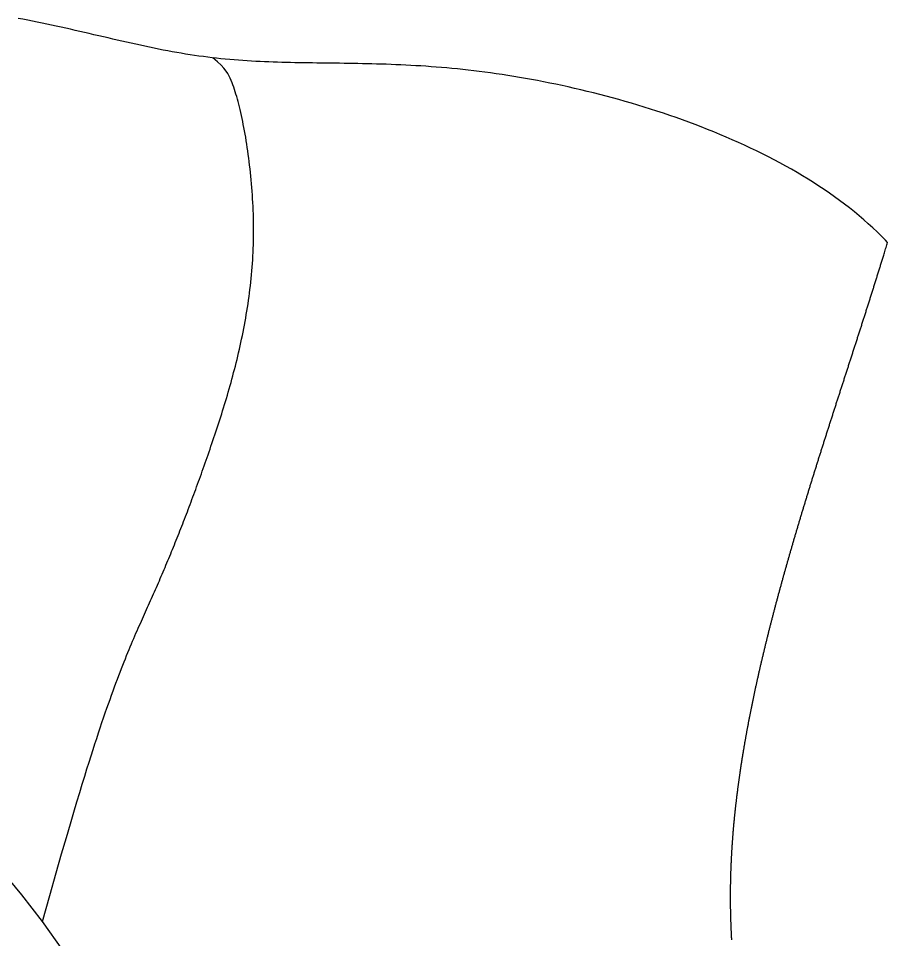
# Model space of a CAD drawing. Header units: millimetres. Extents: x -8855 to 105318, y -17958 to 67465.
# Drawn here: x 61506.6 to 61926.1, y 47227.9 to 47672.2 of the extents above; entities that cross this region are included whole.
import ezdxf

# ---------------------------------------------------------------- set-up
doc = ezdxf.new("R2010")
doc.units = ezdxf.units.MM
doc.header["$LTSCALE"] = 25
doc.layers.add('REN', color=3, linetype='Continuous')

msp = doc.modelspace()

# ---------------------------------------------------------------- linework, layer by layer
for points in [[(61926.07073, 47564.16018), (61925.10315, 47565.17438), (61923.08306, 47567.2179), (61921.01779, 47569.23476), (61918.90736, 47571.22483), (61916.75191, 47573.18804), (61914.55221, 47575.12441), (61912.30921, 47577.03397), (61910.02383, 47578.91677), (61907.697, 47580.77284), (61905.32964, 47582.60222), (61902.92269, 47584.40495), (61900.47707, 47586.18109), (61897.99376, 47587.93066), (61895.47386, 47589.65374), (61892.91855, 47591.35041), (61890.32899, 47593.02074), (61887.70632, 47594.66482), (61885.05172, 47596.28272), (61882.36635, 47597.87451), (61879.65135, 47599.44028), (61876.9079, 47600.9801), (61874.13715, 47602.49405), (61871.34027, 47603.98221), (61868.5184, 47605.44465), (61865.67272, 47606.88145), (61862.80438, 47608.29269), (61859.91455, 47609.67844), (61857.00437, 47611.03879), (61854.07502, 47612.3738), (61851.12765, 47613.68356), (61848.16342, 47614.96815), (61845.1835, 47616.22763), (61842.18903, 47617.4621), (61839.18119, 47618.67162), (61836.16113, 47619.85627), (61833.13002, 47621.01613), (61830.089, 47622.15128), (61827.03925, 47623.2618), (61823.98192, 47624.34776), (61820.91817, 47625.40923), (61817.84916, 47626.4463), (61814.77605, 47627.45905), (61811.70001, 47628.44754), (61808.62218, 47629.41187), (61805.54374, 47630.3521), (61802.46584, 47631.26831), (61799.38964, 47632.16058), (61796.3163, 47633.02899), (61793.24698, 47633.87361), (61790.18285, 47634.69452), (61787.12505, 47635.4918), (61784.07476, 47636.26553), (61781.03312, 47637.01578), (61778.00131, 47637.74263), (61774.98048, 47638.44616), (61771.97179, 47639.12644), (61768.9764, 47639.78355), (61765.99547, 47640.41757), (61763.03016, 47641.02858), (61760.08163, 47641.61666), (61757.15099, 47642.18188), (61754.23917, 47642.72443), (61751.34705, 47643.24446), (61748.47549, 47643.74215), (61745.62538, 47644.21768), (61742.79759, 47644.67122), (61739.99301, 47645.10295), (61737.21249, 47645.51303), (61734.45674, 47645.9017), (61731.72569, 47646.26947), (61729.01906, 47646.61688), (61726.33662, 47646.94451), (61723.6781, 47647.25291), (61721.04324, 47647.54263), (61718.43179, 47647.81425), (61715.84348, 47648.06832), (61713.27802, 47648.30541), (61710.7349, 47648.52617), (61708.21359, 47648.73126), (61705.71355, 47648.92132), (61703.23423, 47649.09702), (61700.77509, 47649.25901), (61698.3356, 47649.40794), (61695.9152, 47649.54449), (61693.51337, 47649.66929), (61691.12955, 47649.78302), (61688.76321, 47649.88631), (61686.41381, 47649.97984), (61684.08079, 47650.06426), (61681.76364, 47650.14022), (61679.46179, 47650.20838), (61677.17471, 47650.26939), (61674.90186, 47650.32392), (61672.6427, 47650.37262), (61670.39668, 47650.41614), (61668.16327, 47650.45515), (61665.94192, 47650.49029), (61663.7321, 47650.52223), (61661.53325, 47650.55162), (61659.34485, 47650.57912), (61657.16634, 47650.60538), (61654.99719, 47650.63107), (61652.83685, 47650.65683), (61650.68479, 47650.68332), (61648.54047, 47650.71121), (61646.40333, 47650.74114), (61644.27284, 47650.77377), (61642.14847, 47650.80977), (61640.02966, 47650.84978), (61637.91588, 47650.89446), (61635.80658, 47650.94447), (61633.70122, 47651.00047), (61631.59927, 47651.0631), (61629.50018, 47651.13304), (61627.40341, 47651.21093), (61625.30842, 47651.29743), (61623.21467, 47651.3932), (61621.12161, 47651.49889), (61619.02871, 47651.61516), (61616.93542, 47651.74267), (61614.8412, 47651.88207), (61612.74551, 47652.03402), (61610.64781, 47652.19918), (61608.54756, 47652.37819), (61606.44424, 47652.57169), (61604.3374, 47652.7801), (61602.22661, 47653.00383), (61600.11146, 47653.24327), (61597.99151, 47653.49883), (61595.86634, 47653.77091), (61593.73552, 47654.05989), (61591.59864, 47654.36619), (61589.45534, 47654.69003), (61587.30558, 47655.03095), (61585.1494, 47655.38831), (61582.98684, 47655.7615), (61580.81794, 47656.14987), (61578.64274, 47656.5528), (61576.46128, 47656.96966), (61574.27359, 47657.39981), (61572.07973, 47657.84259), (61569.87984, 47658.29714), (61567.67407, 47658.76258), (61565.46259, 47659.23803), (61563.24553, 47659.72258), (61561.02306, 47660.21536), (61558.79533, 47660.71548), (61556.5625, 47661.22204), (61554.32472, 47661.73417), (61552.08215, 47662.25097), (61549.83493, 47662.77155), (61547.58324, 47663.29503), (61545.32721, 47663.82051), (61543.067, 47664.34712), (61540.80277, 47664.87396), (61538.53468, 47665.40014), (61536.26287, 47665.92478), (61533.98751, 47666.44698), (61531.70875, 47666.96586), (61529.42673, 47667.48054), (61527.14163, 47667.99012), (61524.85358, 47668.49371), (61522.56276, 47668.99043), (61520.2693, 47669.47938), (61517.97337, 47669.95969), (61515.67511, 47670.43046), (61513.3747, 47670.89081), (61511.07227, 47671.33984), (61508.76799, 47671.77667), (61506.462, 47672.20041)], [(61518.18148, 47236.60448), (61521.74312, 47249.22627), (61524.8152, 47260.03985), (61527.45506, 47269.25761), (61529.72004, 47277.09191), (61531.66748, 47283.75512), (61533.35473, 47289.45963), (61534.83913, 47294.4178), (61536.17801, 47298.84201), (61537.42066, 47302.91432), (61538.58404, 47306.69567), (61539.67705, 47310.21665), (61540.70861, 47313.50789), (61541.68761, 47316.60001), (61542.62296, 47319.52361), (61543.52357, 47322.30933), (61544.39833, 47324.98777), (61545.25472, 47327.58477), (61546.09455, 47330.107), (61546.91818, 47332.55637), (61547.726, 47334.93477), (61548.51836, 47337.2441), (61549.29564, 47339.48625), (61550.05822, 47341.66312), (61550.80646, 47343.7766), (61551.54075, 47345.82859), (61552.26145, 47347.821), (61552.96894, 47349.7557), (61553.66359, 47351.63461), (61554.34576, 47353.45961), (61555.01585, 47355.23261), (61555.67421, 47356.95549), (61556.32122, 47358.63016), (61556.95725, 47360.2585), (61557.58267, 47361.84243), (61558.19787, 47363.38382), (61558.8032, 47364.88459), (61559.39905, 47366.34662), (61559.98579, 47367.77181), (61560.56378, 47369.16206), (61561.1334, 47370.51926), (61561.69503, 47371.84532), (61562.24904, 47373.14211), (61562.79579, 47374.41155), (61563.33567, 47375.65553), (61563.86904, 47376.87595), (61564.39628, 47378.07469), (61564.91776, 47379.25366), (61565.43385, 47380.41475), (61565.94492, 47381.55981), (61566.45129, 47382.6905), (61566.95329, 47383.80843), (61567.45124, 47384.91519), (61567.94545, 47386.0124), (61568.43625, 47387.10168), (61568.92396, 47388.18461), (61569.40889, 47389.26282), (61569.89133, 47390.33771), (61570.37143, 47391.40994), (61570.8493, 47392.47996), (61571.32504, 47393.54821), (61571.79877, 47394.61516), (61572.27059, 47395.68126), (61572.74061, 47396.74695), (61573.20896, 47397.8127), (61573.67572, 47398.87891), (61574.14096, 47399.94579), (61574.60473, 47401.01351), (61575.06711, 47402.08223), (61575.52814, 47403.15212), (61575.98788, 47404.22334), (61576.44638, 47405.29606), (61576.90371, 47406.37044), (61577.35993, 47407.44665), (61577.81508, 47408.52485), (61578.26923, 47409.60521), (61578.72243, 47410.68789), (61579.17474, 47411.77305), (61579.62623, 47412.86087), (61580.07693, 47413.9515), (61580.52692, 47415.04512), (61580.97625, 47416.14188), (61581.42497, 47417.24195), (61581.87315, 47418.34551), (61582.32084, 47419.4527), (61582.76809, 47420.5637), (61583.21498, 47421.67866), (61583.66154, 47422.79777), (61584.10784, 47423.92118), (61584.55394, 47425.04905), (61584.9999, 47426.18156), (61585.44576, 47427.31886), (61585.8916, 47428.46112), (61586.33746, 47429.6085), (61586.7834, 47430.76118), (61587.22948, 47431.91932), (61587.67576, 47433.08307), (61588.12229, 47434.25261), (61588.56913, 47435.4281), (61589.01635, 47436.60971), (61589.46398, 47437.7976), (61589.9121, 47438.99193), (61590.36076, 47440.19288), (61590.81002, 47441.4006), (61591.25993, 47442.61525), (61591.71056, 47443.83702), (61592.16195, 47445.06605), (61592.61417, 47446.30252), (61593.06727, 47447.54659), (61593.52131, 47448.79843), (61593.97635, 47450.0582), (61594.43244, 47451.32606), (61594.88964, 47452.60218), (61595.34801, 47453.88671), (61595.80754, 47455.1798), (61596.26825, 47456.48157), (61596.73014, 47457.79215), (61597.19322, 47459.11166), (61597.65747, 47460.44022), (61598.12291, 47461.77797), (61598.58955, 47463.12504), (61599.05734, 47464.48152), (61599.52612, 47465.84741), (61599.99566, 47467.2227), (61600.46576, 47468.60734), (61600.9362, 47470.00133), (61601.40677, 47471.40463), (61601.87726, 47472.81722), (61602.34746, 47474.23906), (61602.81713, 47475.67014), (61603.28604, 47477.1104), (61603.7539, 47478.55976), (61604.22045, 47480.01817), (61604.68542, 47481.48556), (61605.14856, 47482.96187), (61605.60958, 47484.44704), (61606.06823, 47485.941), (61606.52424, 47487.44369), (61606.97734, 47488.95505), (61607.42726, 47490.47501), (61607.87373, 47492.0035), (61608.3165, 47493.54048), (61608.75529, 47495.08586), (61609.18984, 47496.6396), (61609.61988, 47498.20162), (61610.04514, 47499.77186), (61610.46536, 47501.35026), (61610.88026, 47502.93675), (61611.28959, 47504.53128), (61611.69308, 47506.13377), (61612.09045, 47507.74417), (61612.48145, 47509.36241), (61612.8658, 47510.98843), (61613.24324, 47512.62216), (61613.6135, 47514.26355), (61613.97632, 47515.91252), (61614.33142, 47517.56901), (61614.67855, 47519.23297), (61615.01743, 47520.90432), (61615.3478, 47522.58301), (61615.66939, 47524.26896), (61615.98193, 47525.96212), (61616.28516, 47527.66243), (61616.57881, 47529.36982), (61616.86262, 47531.08422), (61617.13631, 47532.80557), (61617.39963, 47534.53382), (61617.65229, 47536.26889), (61617.89404, 47538.01073), (61618.12462, 47539.75926), (61618.34374, 47541.51443), (61618.55115, 47543.27617), (61618.74658, 47545.04442), (61618.92977, 47546.81912), (61619.10044, 47548.60019), (61619.25833, 47550.38759), (61619.40317, 47552.18124), (61619.53471, 47553.98106), (61619.65277, 47555.78684), (61619.75717, 47557.59835), (61619.84776, 47559.41536), (61619.92435, 47561.23765), (61619.98678, 47563.06498), (61620.03488, 47564.89713), (61620.06848, 47566.73386), (61620.08748, 47568.57484), (61620.09203, 47570.41928), (61620.08235, 47572.26629), (61620.05867, 47574.11497), (61620.0212, 47575.96443), (61619.97017, 47577.81378), (61619.90579, 47579.66213), (61619.8283, 47581.50857), (61619.73792, 47583.35219), (61619.63495, 47585.19196), (61619.51972, 47587.02682), (61619.39255, 47588.8557), (61619.25375, 47590.67755), (61619.10364, 47592.4913), (61618.94254, 47594.29591), (61618.77077, 47596.0903), (61618.58865, 47597.87342), (61618.39649, 47599.64421), (61618.19462, 47601.4016), (61617.98335, 47603.14455), (61617.763, 47604.87198), (61617.53389, 47606.58284), (61617.29633, 47608.27607), (61617.05066, 47609.95062), (61616.79718, 47611.60541), (61616.53621, 47613.23939), (61616.26807, 47614.8515), (61615.99309, 47616.44068), (61615.71157, 47618.00588), (61615.42384, 47619.54602), (61615.13022, 47621.06006), (61614.83102, 47622.54692), (61614.52657, 47624.00556), (61614.21717, 47625.43491), (61613.90316, 47626.83392), (61613.58485, 47628.20151), (61613.26255, 47629.53664), (61612.93658, 47630.83824), (61612.60728, 47632.10526), (61612.27494, 47633.33662), (61611.93944, 47634.5322), (61611.59886, 47635.69552), (61611.25079, 47636.83103), (61610.89287, 47637.94317), (61610.5227, 47639.0364), (61610.13791, 47640.11515), (61609.7361, 47641.18388), (61609.3149, 47642.24704), (61608.8632, 47643.31319), (61608.33499, 47644.40745), (61607.67552, 47645.55904), (61606.83008, 47646.79719), (61605.74392, 47648.15113), (61604.3623, 47649.65009), (61602.6305, 47651.3233), (61600.49378, 47653.19999)], [(61850.86601, 47227.81727), (61850.84746, 47228.16287), (61850.8292, 47228.5086), (61850.81121, 47228.85445), (61850.79351, 47229.20043), (61850.77609, 47229.54652), (61850.75896, 47229.89274), (61850.74211, 47230.23909), (61850.72555, 47230.58556), (61850.70928, 47230.93215), (61850.69331, 47231.27887), (61850.67762, 47231.62571), (61850.66222, 47231.97268), (61850.64712, 47232.31978), (61850.63232, 47232.667), (61850.61781, 47233.01435), (61850.6036, 47233.36183), (61850.58968, 47233.70943), (61850.57607, 47234.05717), (61850.56275, 47234.40503), (61850.54974, 47234.75302), (61850.53703, 47235.10114), (61850.52462, 47235.44939), (61850.51252, 47235.79777), (61850.50072, 47236.14628), (61850.48923, 47236.49493), (61850.47804, 47236.8437), (61850.46716, 47237.19261), (61850.4566, 47237.54165), (61850.44634, 47237.89082), (61850.43639, 47238.24012), (61850.42676, 47238.58956), (61850.41744, 47238.93913), (61850.40843, 47239.28883), (61850.39974, 47239.63867), (61850.39136, 47239.98864), (61850.3833, 47240.33875), (61850.37556, 47240.68899), (61850.36813, 47241.03937), (61850.36103, 47241.38989), (61850.35425, 47241.74054), (61850.34779, 47242.09133), (61850.34165, 47242.44226), (61850.33583, 47242.79332), (61850.33034, 47243.14453), (61850.32518, 47243.49587), (61850.32034, 47243.84735), (61850.31583, 47244.19897), (61850.31165, 47244.55073), (61850.30779, 47244.90262), (61850.30427, 47245.25466), (61850.30108, 47245.60684), (61850.29822, 47245.95917), (61850.2957, 47246.31163), (61850.29351, 47246.66423), (61850.29165, 47247.01698), (61850.29014, 47247.36987), (61850.28895, 47247.7229), (61850.28811, 47248.07608), (61850.28761, 47248.42939), (61850.28744, 47248.78286), (61850.28762, 47249.13647), (61850.28814, 47249.49022), (61850.289, 47249.84412), (61850.29021, 47250.19816), (61850.29176, 47250.55235), (61850.29366, 47250.90669), (61850.2959, 47251.26117), (61850.29849, 47251.6158), (61850.30144, 47251.97057), (61850.30473, 47252.3255), (61850.30837, 47252.68057), (61850.31236, 47253.03579), (61850.31671, 47253.39116), (61850.32141, 47253.74668), (61850.32646, 47254.10235), (61850.33187, 47254.45817), (61850.33763, 47254.81414), (61850.34375, 47255.17026), (61850.35022, 47255.52653), (61850.35705, 47255.88295), (61850.36424, 47256.23952), (61850.37178, 47256.59625), (61850.37968, 47256.95312), (61850.38794, 47257.31015), (61850.39655, 47257.66733), (61850.40552, 47258.02466), (61850.41484, 47258.38214), (61850.42453, 47258.73978), (61850.43456, 47259.09756), (61850.44496, 47259.45551), (61850.4557, 47259.8136), (61850.46681, 47260.17184), (61850.47827, 47260.53024), (61850.49008, 47260.88879), (61850.50225, 47261.2475), (61850.51478, 47261.60636), (61850.52766, 47261.96537), (61850.54089, 47262.32454), (61850.55448, 47262.68386), (61850.56842, 47263.04333), (61850.58272, 47263.40296), (61850.59737, 47263.76274), (61850.61238, 47264.12268), (61850.62774, 47264.48277), (61850.64345, 47264.84302), (61850.65952, 47265.20342), (61850.67593, 47265.56398), (61850.69271, 47265.92469), (61850.70983, 47266.28556), (61850.72731, 47266.64659), (61850.74514, 47267.00776), (61850.76332, 47267.3691), (61850.78186, 47267.73059), (61850.80075, 47268.09224), (61850.81999, 47268.45404), (61850.83958, 47268.816), (61850.85952, 47269.17812), (61850.87982, 47269.54039), (61850.90047, 47269.90282), (61850.92146, 47270.26541), (61850.94281, 47270.62815), (61850.96451, 47270.99106), (61850.98656, 47271.35412), (61851.00896, 47271.71733), (61851.03172, 47272.08071), (61851.05482, 47272.44424), (61851.07827, 47272.80793), (61851.10208, 47273.17178), (61851.12623, 47273.53579), (61851.15073, 47273.89995), (61851.17558, 47274.26428), (61851.20079, 47274.62876), (61851.22634, 47274.99341), (61851.25224, 47275.35821), (61851.27849, 47275.72317), (61851.30508, 47276.08829), (61851.33203, 47276.45357), (61851.35933, 47276.81901), (61851.38697, 47277.18461), (61851.41496, 47277.55037), (61851.4433, 47277.91629), (61851.47199, 47278.28237), (61851.50102, 47278.64861), (61851.5304, 47279.01501), (61851.56013, 47279.38157), (61851.5902, 47279.74829), (61851.62062, 47280.11517), (61851.65138, 47280.48222), (61851.68249, 47280.84942), (61851.71395, 47281.21679), (61851.74575, 47281.58431), (61851.77789, 47281.952), (61851.81037, 47282.31985), (61851.8432, 47282.68786), (61851.87637, 47283.05603), (61851.90988, 47283.42437), (61851.94373, 47283.79286), (61851.97793, 47284.16152), (61852.01246, 47284.53034), (61852.04734, 47284.89932), (61852.08255, 47285.26846), (61852.11811, 47285.63777), (61852.154, 47286.00723), (61852.19023, 47286.37686), (61852.2268, 47286.74665), (61852.26371, 47287.11661), (61852.30096, 47287.48673), (61852.33854, 47287.85701), (61852.37646, 47288.22745), (61852.41471, 47288.59805), (61852.4533, 47288.96882), (61852.49222, 47289.33975), (61852.53148, 47289.71085), (61852.57107, 47290.08211), (61852.611, 47290.45353), (61852.65126, 47290.82511), (61852.69185, 47291.19686), (61852.73278, 47291.56877), (61852.77404, 47291.94085), (61852.81563, 47292.31309), (61852.85755, 47292.68549), (61852.8998, 47293.05806), (61852.94238, 47293.43079), (61852.98529, 47293.80369), (61853.02853, 47294.17675), (61853.0721, 47294.54997), (61853.116, 47294.92336), (61853.16022, 47295.29691), (61853.20478, 47295.67063), (61853.24966, 47296.04451), (61853.29487, 47296.41856), (61853.3404, 47296.79277), (61853.38626, 47297.16715), (61853.43245, 47297.54169), (61853.47896, 47297.9164), (61853.52579, 47298.29127), (61853.57295, 47298.66631), (61853.62044, 47299.04151), (61853.66824, 47299.41688), (61853.71637, 47299.79241), (61853.76483, 47300.16811), (61853.8136, 47300.54398), (61853.8627, 47300.92001), (61853.91211, 47301.29621), (61853.96185, 47301.67257), (61854.01191, 47302.0491), (61854.06229, 47302.4258), (61854.11299, 47302.80266), (61854.164, 47303.17969), (61854.21534, 47303.55689), (61854.26699, 47303.93425), (61854.31897, 47304.31178), (61854.37126, 47304.68948), (61854.42386, 47305.06734), (61854.47678, 47305.44537), (61854.53002, 47305.82357), (61854.58358, 47306.20193), (61854.63745, 47306.58046), (61854.69163, 47306.95916), (61854.74613, 47307.33803), (61854.80094, 47307.71706), (61854.85607, 47308.09626), (61854.91151, 47308.47563), (61854.96726, 47308.85517), (61855.02332, 47309.23487), (61855.0797, 47309.61475), (61855.13638, 47309.99479), (61855.19338, 47310.375), (61855.25069, 47310.75537), (61855.30831, 47311.13592), (61855.36623, 47311.51663), (61855.42447, 47311.89752), (61855.48302, 47312.27857), (61855.54187, 47312.65979), (61855.60103, 47313.04118), (61855.6605, 47313.42274), (61855.72028, 47313.80446), (61855.78036, 47314.18636), (61855.84075, 47314.56842), (61855.90144, 47314.95066), (61855.96244, 47315.33306), (61856.02375, 47315.71564), (61856.08535, 47316.09838), (61856.14727, 47316.48129), (61856.20948, 47316.86437), (61856.272, 47317.24763), (61856.33483, 47317.63105), (61856.39795, 47318.01464), (61856.46138, 47318.3984), (61856.5251, 47318.78234), (61856.58913, 47319.16644), (61856.65346, 47319.55071), (61856.71809, 47319.93516), (61856.78302, 47320.31977), (61856.84825, 47320.70456), (61856.91377, 47321.08951), (61856.9796, 47321.47464), (61857.04572, 47321.85994), (61857.11214, 47322.2454), (61857.17886, 47322.63104), (61857.24587, 47323.01685), (61857.31318, 47323.40284), (61857.38079, 47323.78899), (61857.44869, 47324.17532), (61857.51689, 47324.56181), (61857.58538, 47324.94848), (61857.65416, 47325.33532), (61857.72324, 47325.72233), (61857.79261, 47326.10952), (61857.86228, 47326.49687), (61857.93224, 47326.8844), (61858.00248, 47327.2721), (61858.07302, 47327.65997), (61858.14386, 47328.04802), (61858.21498, 47328.43624), (61858.28639, 47328.82463), (61858.35809, 47329.21319), (61858.43008, 47329.60192), (61858.50236, 47329.99083), (61858.57493, 47330.37991), (61858.64779, 47330.76917), (61858.72093, 47331.1586), (61858.79436, 47331.5482), (61858.86808, 47331.93797), (61858.94208, 47332.32792), (61859.01637, 47332.71804), (61859.09095, 47333.10833), (61859.16581, 47333.4988), (61859.24095, 47333.88944), (61859.31638, 47334.28026), (61859.39209, 47334.67125), (61859.46809, 47335.06241), (61859.54437, 47335.45375), (61859.62093, 47335.84526), (61859.69777, 47336.23695), (61859.77489, 47336.62881), (61859.8523, 47337.02085), (61859.92999, 47337.41306), (61860.00795, 47337.80544), (61860.0862, 47338.198), (61860.16472, 47338.59074), (61860.24353, 47338.98365), (61860.32261, 47339.37673), (61860.40197, 47339.76999), (61860.48161, 47340.16343), (61860.56153, 47340.55704), (61860.64172, 47340.95082), (61860.72219, 47341.34478), (61860.80293, 47341.73892), (61860.88396, 47342.13323), (61860.96525, 47342.52772), (61861.04682, 47342.92238), (61861.12867, 47343.31722), (61861.21078, 47343.71224), (61861.29318, 47344.10743), (61861.37584, 47344.5028), (61861.45878, 47344.89835), (61861.54199, 47345.29407), (61861.62547, 47345.68997), (61861.70922, 47346.08604), (61861.79324, 47346.48229), (61861.87753, 47346.87872), (61861.96209, 47347.27532), (61862.04693, 47347.67211), (61862.13203, 47348.06907), (61862.2174, 47348.4662), (61862.30303, 47348.86352), (61862.38894, 47349.26101), (61862.47511, 47349.65867), (61862.56155, 47350.05652), (61862.64826, 47350.45454), (61862.73523, 47350.85274), (61862.82247, 47351.25112), (61862.90997, 47351.64968), (61862.99774, 47352.04841), (61863.08577, 47352.44733), (61863.17407, 47352.84642), (61863.26262, 47353.24569), (61863.35145, 47353.64514), (61863.44053, 47354.04476), (61863.52988, 47354.44457), (61863.61949, 47354.84455), (61863.70935, 47355.24471), (61863.79949, 47355.64505), (61863.88988, 47356.04557), (61863.98053, 47356.44627), (61864.07144, 47356.84715), (61864.16261, 47357.24821), (61864.25403, 47357.64944), (61864.34572, 47358.05086), (61864.43766, 47358.45245), (61864.52986, 47358.85423), (61864.62232, 47359.25618), (61864.71504, 47359.65832), (61864.80801, 47360.06063), (61864.90123, 47360.46312), (61864.99472, 47360.8658), (61865.08845, 47361.26865), (61865.18244, 47361.67168), (61865.27669, 47362.0749), (61865.37119, 47362.47829), (61865.46594, 47362.88187), (61865.56094, 47363.28562), (61865.6562, 47363.68956), (61865.7517, 47364.09368), (61865.84746, 47364.49798), (61865.94347, 47364.90245), (61866.03973, 47365.30711), (61866.13624, 47365.71195), (61866.233, 47366.11698), (61866.33001, 47366.52218), (61866.42727, 47366.92757), (61866.52478, 47367.33313), (61866.62253, 47367.73888), (61866.72053, 47368.14481), (61866.81878, 47368.55092), (61866.91728, 47368.95721), (61867.01602, 47369.36369), (61867.115, 47369.77034), (61867.21424, 47370.17718), (61867.31371, 47370.58421), (61867.41343, 47370.99141), (61867.5134, 47371.39879), (61867.61361, 47371.80636), (61867.71406, 47372.21411), (61867.81476, 47372.62205), (61867.91569, 47373.03016), (61868.01687, 47373.43846), (61868.11829, 47373.84695), (61868.21995, 47374.25561), (61868.32185, 47374.66446), (61868.424, 47375.07349), (61868.52638, 47375.48271), (61868.629, 47375.8921), (61868.73186, 47376.30169), (61868.83496, 47376.71145), (61868.93829, 47377.1214), (61869.04187, 47377.53153), (61869.14568, 47377.94185), (61869.24972, 47378.35235), (61869.35401, 47378.76303), (61869.45853, 47379.1739), (61869.56328, 47379.58496), (61869.66827, 47379.99619), (61869.77349, 47380.40761), (61869.87895, 47380.81922), (61869.98464, 47381.23101), (61870.09057, 47381.64299), (61870.19673, 47382.05515), (61870.30312, 47382.46749), (61870.40974, 47382.88002), (61870.51659, 47383.29274), (61870.62368, 47383.70564), (61870.73099, 47384.11872), (61870.83854, 47384.53199), (61870.94631, 47384.94545), (61871.05431, 47385.35909), (61871.16255, 47385.77292), (61871.27101, 47386.18693), (61871.3797, 47386.60113), (61871.48862, 47387.01551), (61871.59776, 47387.43008), (61871.70713, 47387.84484), (61871.81673, 47388.25978), (61871.92655, 47388.67491), (61872.0366, 47389.09023), (61872.14687, 47389.50573), (61872.25737, 47389.92142), (61872.36809, 47390.33729), (61872.47904, 47390.75335), (61872.59021, 47391.1696), (61872.7016, 47391.58604), (61872.81321, 47392.00266), (61872.92505, 47392.41947), (61873.03711, 47392.83646), (61873.14939, 47393.25365), (61873.26189, 47393.67102), (61873.37461, 47394.08858), (61873.48755, 47394.50632), (61873.60071, 47394.92426), (61873.71409, 47395.34238), (61873.82768, 47395.76068), (61873.9415, 47396.17918), (61874.05553, 47396.59787), (61874.16978, 47397.01674), (61874.28425, 47397.4358), (61874.39893, 47397.85505), (61874.51383, 47398.27449), (61874.62894, 47398.69411), (61874.74427, 47399.11393), (61874.85982, 47399.53393), (61874.97557, 47399.95412), (61875.09155, 47400.3745), (61875.20773, 47400.79507), (61875.32413, 47401.21583), (61875.44074, 47401.63678), (61875.55756, 47402.05791), (61875.6746, 47402.47924), (61875.79184, 47402.90075), (61875.9093, 47403.32246), (61876.02697, 47403.74435), (61876.14484, 47404.16644), (61876.26293, 47404.58871), (61876.38122, 47405.01117), (61876.49973, 47405.43383), (61876.61844, 47405.85667), (61876.73736, 47406.2797), (61876.85649, 47406.70293), (61876.97582, 47407.12634), (61877.09536, 47407.54995), (61877.21511, 47407.97374), (61877.33506, 47408.39772), (61877.45521, 47408.8219), (61877.57558, 47409.24627), (61877.69614, 47409.67082), (61877.81691, 47410.09557), (61877.93788, 47410.52051), (61878.05906, 47410.94564), (61878.18044, 47411.37096), (61878.30202, 47411.79648), (61878.4238, 47412.22218), (61878.54579, 47412.64807), (61878.66797, 47413.07416), (61878.79036, 47413.50044), (61878.91294, 47413.92691), (61879.03573, 47414.35357), (61879.15871, 47414.78043), (61879.28189, 47415.20747), (61879.40527, 47415.63471), (61879.52885, 47416.06214), (61879.65263, 47416.48976), (61879.7766, 47416.91758), (61879.90077, 47417.34559), (61880.02514, 47417.77379), (61880.1497, 47418.20218), (61880.27445, 47418.63076), (61880.3994, 47419.05954), (61880.52455, 47419.48851), (61880.64989, 47419.91768), (61880.77542, 47420.34703), (61880.90115, 47420.77659), (61881.02707, 47421.20633), (61881.15318, 47421.63627), (61881.27948, 47422.0664), (61881.40597, 47422.49672), (61881.53266, 47422.92724), (61881.65953, 47423.35795), (61881.7866, 47423.78885), (61881.91385, 47424.21995), (61882.0413, 47424.65125), (61882.16893, 47425.08273), (61882.29675, 47425.51442), (61882.42476, 47425.94629), (61882.55296, 47426.37836), (61882.68134, 47426.81063), (61882.80991, 47427.24309), (61882.93867, 47427.67574), (61883.06761, 47428.10859), (61883.19673, 47428.54163), (61883.32605, 47428.97487), (61883.45554, 47429.4083), (61883.58522, 47429.84193), (61883.71509, 47430.27576), (61883.84513, 47430.70977), (61883.97536, 47431.14399), (61884.10577, 47431.5784), (61884.23637, 47432.013), (61884.36714, 47432.4478), (61884.4981, 47432.88279), (61884.62923, 47433.31798), (61884.76054, 47433.75337), (61884.89204, 47434.18895), (61885.02371, 47434.62472), (61885.15555, 47435.06069), (61885.28758, 47435.49685), (61885.41978, 47435.93321), (61885.55216, 47436.36977), (61885.68471, 47436.80651), (61885.81744, 47437.24346), (61885.95034, 47437.68059), (61886.08342, 47438.11792), (61886.21667, 47438.55545), (61886.35009, 47438.99317), (61886.48368, 47439.43108), (61886.61745, 47439.86919), (61886.75138, 47440.30749), (61886.88549, 47440.74598), (61887.01976, 47441.18467), (61887.15421, 47441.62355), (61887.28882, 47442.06263), (61887.4236, 47442.5019), (61887.55855, 47442.94136), (61887.69366, 47443.38102), (61887.82894, 47443.82087), (61887.96439, 47444.26091), (61888.1, 47444.70114), (61888.23578, 47445.14157), (61888.37172, 47445.58219), (61888.50782, 47446.02301), (61888.64409, 47446.46401), (61888.78051, 47446.90521), (61888.9171, 47447.34661), (61889.05385, 47447.78819), (61889.19077, 47448.22997), (61889.32784, 47448.67194), (61889.46507, 47449.1141), (61889.60245, 47449.55645), (61889.74, 47449.999), (61889.87771, 47450.44174), (61890.01557, 47450.88467), (61890.15358, 47451.32779), (61890.29176, 47451.7711), (61890.43009, 47452.21461), (61890.56857, 47452.65831), (61890.70721, 47453.10219), (61890.846, 47453.54627), (61890.98494, 47453.99055), (61891.12404, 47454.43501), (61891.26329, 47454.87966), (61891.40269, 47455.32451), (61891.54224, 47455.76955), (61891.68194, 47456.21477), (61891.82178, 47456.66019), (61891.96178, 47457.1058), (61892.10193, 47457.5516), (61892.24222, 47457.99759), (61892.38266, 47458.44377), (61892.52325, 47458.89014), (61892.66398, 47459.3367), (61892.80486, 47459.78345), (61892.94588, 47460.23038), (61893.08704, 47460.67751), (61893.22834, 47461.12482), (61893.36979, 47461.57232), (61893.51137, 47462.02001), (61893.65309, 47462.46788), (61893.79495, 47462.91593), (61893.93695, 47463.36417), (61894.07908, 47463.8126), (61894.22134, 47464.26121), (61894.36374, 47464.70999), (61894.50627, 47465.15896), (61894.64893, 47465.60811), (61894.79172, 47466.05744), (61894.93463, 47466.50695), (61895.07768, 47466.95664), (61895.22085, 47467.4065), (61895.36414, 47467.85655), (61895.50756, 47468.30676), (61895.6511, 47468.75715), (61895.79476, 47469.20772), (61895.93855, 47469.65846), (61896.08245, 47470.10937), (61896.22647, 47470.56046), (61896.3706, 47471.01171), (61896.51485, 47471.46314), (61896.65922, 47471.91473), (61896.8037, 47472.3665), (61896.94829, 47472.81843), (61897.09299, 47473.27053), (61897.2378, 47473.7228), (61897.38272, 47474.17523), (61897.52775, 47474.62783), (61897.67289, 47475.08059), (61897.81812, 47475.53351), (61897.96347, 47475.9866), (61898.10891, 47476.43985), (61898.25446, 47476.89327), (61898.40011, 47477.34684), (61898.54586, 47477.80057), (61898.69171, 47478.25446), (61898.83765, 47478.70851), (61898.98369, 47479.16272), (61899.12982, 47479.61708), (61899.27605, 47480.0716), (61899.42237, 47480.52627), (61899.56878, 47480.9811), (61899.71528, 47481.43608), (61899.86187, 47481.89122), (61900.00855, 47482.34651), (61900.15532, 47482.80194), (61900.30217, 47483.25753), (61900.44911, 47483.71327), (61900.59613, 47484.16916), (61900.74323, 47484.6252), (61900.89041, 47485.08138), (61901.03767, 47485.53771), (61901.18501, 47485.99418), (61901.33243, 47486.45081), (61901.47992, 47486.90757), (61901.62749, 47487.36448), (61901.77514, 47487.82153), (61901.92285, 47488.27873), (61902.07064, 47488.73606), (61902.2185, 47489.19354), (61902.36643, 47489.65115), (61902.51442, 47490.1089), (61902.66248, 47490.56679), (61902.81061, 47491.02482), (61902.9588, 47491.48298), (61903.10706, 47491.94128), (61903.25537, 47492.39971), (61903.40375, 47492.85827), (61903.55218, 47493.31697), (61903.70067, 47493.7758), (61903.84922, 47494.23475), (61903.99782, 47494.69384), (61904.14648, 47495.15305), (61904.29519, 47495.6124), (61904.44395, 47496.07186), (61904.59276, 47496.53146), (61904.74162, 47496.99117), (61904.89052, 47497.45102), (61905.03948, 47497.91098), (61905.18847, 47498.37107), (61905.33751, 47498.83127), (61905.48659, 47499.2916), (61905.63571, 47499.75204), (61905.78488, 47500.21261), (61905.93408, 47500.67329), (61906.08331, 47501.13408), (61906.23259, 47501.59499), (61906.38189, 47502.05602), (61906.53123, 47502.51716), (61906.6806, 47502.97841), (61906.83, 47503.43977), (61906.97944, 47503.90124), (61907.12889, 47504.36283), (61907.27838, 47504.82452), (61907.42789, 47505.28632), (61907.57742, 47505.74822), (61907.72698, 47506.21023), (61907.87656, 47506.67235), (61908.02616, 47507.13457), (61908.17577, 47507.59689), (61908.32541, 47508.05931), (61908.47506, 47508.52184), (61908.62472, 47508.98446), (61908.7744, 47509.44719), (61908.92409, 47509.91001), (61909.07379, 47510.37293), (61909.22351, 47510.83595), (61909.37323, 47511.29906), (61909.52295, 47511.76227), (61909.67268, 47512.22557), (61909.82242, 47512.68896), (61909.97216, 47513.15244), (61910.12191, 47513.61602), (61910.27165, 47514.07968), (61910.42139, 47514.54344), (61910.57113, 47515.00728), (61910.72087, 47515.47121), (61910.8706, 47515.93522), (61911.02033, 47516.39932), (61911.17005, 47516.8635), (61911.31976, 47517.32777), (61911.46946, 47517.79212), (61911.61915, 47518.25655), (61911.76883, 47518.72106), (61911.91849, 47519.18565), (61912.06814, 47519.65032), (61912.21777, 47520.11507), (61912.36739, 47520.57989), (61912.51699, 47521.04479), (61912.66656, 47521.50977), (61912.81612, 47521.97482), (61912.96565, 47522.43994), (61913.11516, 47522.90513), (61913.26464, 47523.37039), (61913.4141, 47523.83573), (61913.56353, 47524.30113), (61913.71293, 47524.7666), (61913.8623, 47525.23214), (61914.01163, 47525.69775), (61914.16094, 47526.16342), (61914.31021, 47526.62915), (61914.45944, 47527.09495), (61914.60864, 47527.56081), (61914.7578, 47528.02673), (61914.90692, 47528.49272), (61915.056, 47528.95876), (61915.20503, 47529.42486), (61915.35403, 47529.89102), (61915.50298, 47530.35724), (61915.65188, 47530.82352), (61915.80073, 47531.28984), (61915.94954, 47531.75623), (61916.0983, 47532.22266), (61916.247, 47532.68915), (61916.39566, 47533.15569), (61916.54426, 47533.62228), (61916.6928, 47534.08892), (61916.84129, 47534.55561), (61916.98972, 47535.02234), (61917.13809, 47535.48913), (61917.2864, 47535.95595), (61917.43465, 47536.42283), (61917.58284, 47536.88974), (61917.73096, 47537.3567), (61917.87902, 47537.8237), (61918.02701, 47538.29075), (61918.17493, 47538.75783), (61918.32278, 47539.22495), (61918.47057, 47539.69211), (61918.61828, 47540.15931), (61918.76591, 47540.62654), (61918.91348, 47541.09381), (61919.06096, 47541.56112), (61919.20837, 47542.02846), (61919.35571, 47542.49583), (61919.50296, 47542.96323), (61919.65013, 47543.43066), (61919.79722, 47543.89812), (61919.94422, 47544.36561), (61920.09114, 47544.83313), (61920.23798, 47545.30068), (61920.38473, 47545.76825), (61920.53138, 47546.23585), (61920.67795, 47546.70347), (61920.82443, 47547.17111), (61920.97081, 47547.63878), (61921.1171, 47548.10647), (61921.2633, 47548.57418), (61921.4094, 47549.04191), (61921.5554, 47549.50965), (61921.7013, 47549.97742), (61921.8471, 47550.4452), (61921.9928, 47550.913), (61922.1384, 47551.38081), (61922.28389, 47551.84864), (61922.42928, 47552.31647), (61922.57456, 47552.78432), (61922.71973, 47553.25219), (61922.8648, 47553.72006), (61923.00975, 47554.18794), (61923.15459, 47554.65583), (61923.29931, 47555.12373), (61923.44411, 47555.59224), (61923.58991, 47556.06441), (61923.73784, 47556.5439), (61923.889, 47557.03436), (61924.04451, 47557.53944), (61924.2055, 47558.06281), (61924.37308, 47558.60811), (61924.54837, 47559.17899), (61924.73191, 47559.77728), (61924.92198, 47560.39738), (61925.11628, 47561.03187), (61925.31251, 47561.67332), (61925.50836, 47562.3143), (61925.70155, 47562.94739), (61925.88977, 47563.56516), (61926.07073, 47564.16018)]]:
    msp.add_lwpolyline(points)
at = {"layer": 'REN'}
msp.add_lwpolyline([(61503.11203, 46903.877), (61525.68177, 46926.62444), (61543.57125, 46951.06158), (61556.48094, 46976.07105), (61564.76013, 46999.89307), (61569.64157, 47021.25269), (61572.63939, 47040.94367), (61574.27783, 47060.37615), (61574.57681, 47079.81656), (61573.50354, 47099.2011), (61571.02282, 47118.4587), (61567.09868, 47137.50901), (61561.69671, 47156.26069), (61554.81509, 47174.53653), (61546.64944, 47191.88133), (61537.61653, 47207.96784), (61528.04541, 47222.82783), (61518.18148, 47236.60448), (61508.22113, 47249.45708), (61498.32122, 47261.54222)], dxfattribs=at)

doc.saveas('drawing.dxf')
